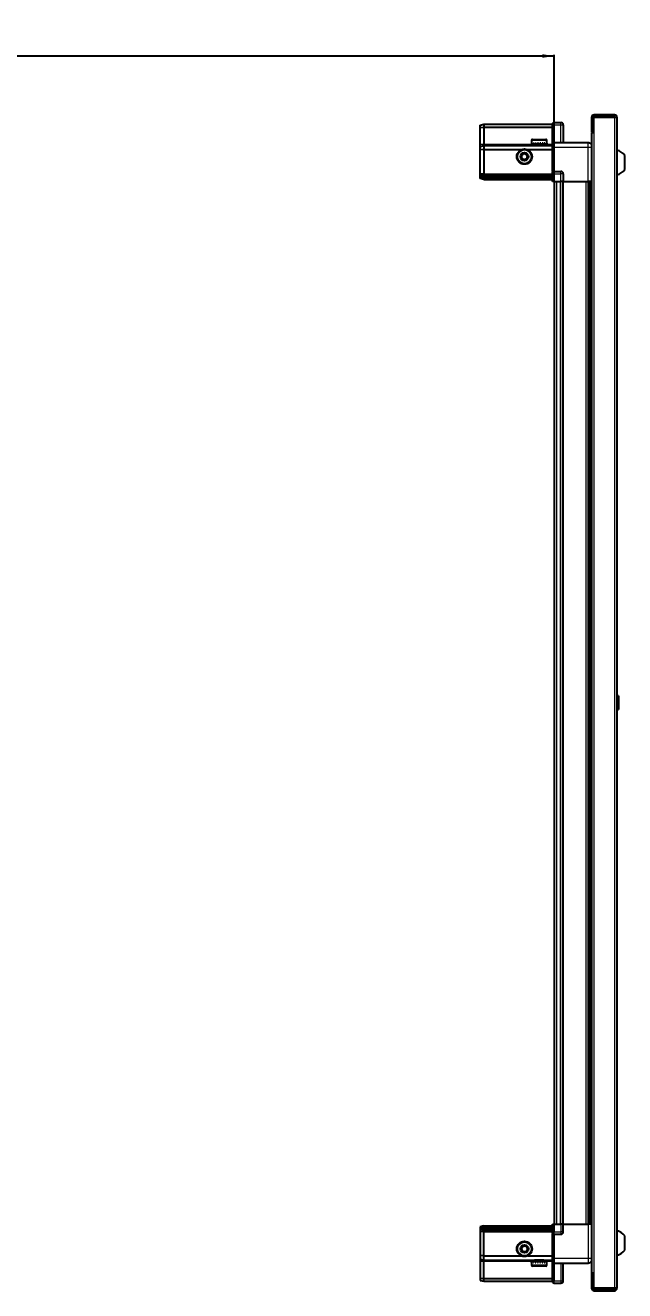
# Model space of a CAD drawing. Header units: millimetres. Extents: x 964 to 3495, y -1259 to 1339.
# Drawn here: x 2346 to 2855, y 194 to 1269 of the extents above; entities that cross this region are included whole.
import ezdxf

# ---------------------------------------------------------------- set-up
doc = ezdxf.new("R2010")
doc.units = ezdxf.units.MM
doc.layers.add('FORMAT', color=7, linetype='Continuous')
doc.styles.add('SLDTEXTSTYLE0', font='TXT', dxfattribs={"width": 0.75})
doc.dimstyles.new('SLDDIMSTYLE0', dxfattribs={"dimtxt": 20, "dimasz": 10, "dimexe": 0, "dimexo": 0.0625, "dimgap": 5, "dimtad": 2, "dimdec": 1, "dimrnd": 1e-09, "dimzin": 12, "dimdsep": 46, "dimtxsty": 'SLDTEXTSTYLE0', "dimsah": 1, "dimcen": 0.09, "dimadec": 0, "dimazin": 3, "dimtfac": 1, "dimtofl": 0, "dimtmove": 0, "dimatfit": 3, "dimfxl": 0, "dimfrac": 2, "dimtolj": 1, "dimtzin": 12, "dimarcsym": 0})

# ---------------------------------------------------------------- blocks, each defined once
blk = doc.blocks.new('_D_5')
at = {"layer": 'FORMAT'}
for p, q in [((1695.1, 1136.6), (1695.1, 1244.1)), ((1695.1, 1243.1), (2795.1, 1243.1)), ((2795.1, 1136.6), (2795.1, 1244.1))]:
    blk.add_line(p, q, dxfattribs=at)
for points in [[(1695.1, 1243.1), (1705.1, 1241.5), (1705.1, 1244.6)], [(2795.1, 1243.1), (2785.1, 1244.6), (2785.1, 1241.5)]]:
    blk.add_solid(points, dxfattribs=at)
at = {"layer": 'FORMAT', "insert": (2215.6, 1268.9), "char_height": 20, "attachment_point": 1, "style": 'SLDTEXTSTYLE0'}
blk.add_mtext('1100', dxfattribs=at)

msp = doc.modelspace()

# ---------------------------------------------------------------- linework, layer by layer
at = {"color": 7, "linetype": 'Continuous', "lineweight": 25}
for p, q in [((2732.48, 1184.27), (2735.48, 1185.07)), ((2732.48, 1182.42), (2732.48, 1184.27)), ((2735.48, 1185.07), (2735.48, 1182.57)), ((2735.48, 1185.07), (2793.78, 1185.07)), ((2794.65, 1186.57), (2793.78, 1186.07)), ((2794.65, 1186.57), (2793.78, 1186.07)), ((2793.78, 1186.07), (2793.78, 1184.57)), ((2793.78, 1169.77), (2793.78, 1184.57)), ((2794.98, 1186.57), (2794.65, 1186.57)), ((2794.98, 1186.57), (2794.65, 1186.57)), ((2794.98, 1184.57), (2794.98, 1186.57)), ((2794.98, 1186.57), (2794.98, 1186.57)), ((2794.98, 1186.57), (2800.98, 1186.57)), ((2794.98, 1184.57), (2794.98, 1169.77)), ((2802.98, 1184.57), (2802.98, 1169.57)), ((2826.98, 1190.97), (2826.98, 1178.57)), ((2828.48, 1190.97), (2828.48, 1178.57)), ((2828.98, 1178.07), (2828.98, 1190.97)), ((2828.98, 1190.97), (2846.38, 1190.97)), ((2846.38, 1193.07), (2829.08, 1193.07)), ((2846.38, 1191.57), (2829.08, 1191.57)), ((2846.38, 1191.57), (2846.38, 1193.07)), ((2846.38, 1190.97), (2848.48, 1190.97)), ((2848.48, 1190.97), (2848.48, 196.17)), ((2732.48, 1182.42), (2735.48, 1182.57)), ((2732.48, 1168.07), (2732.48, 1182.42)), ((2735.48, 1182.57), (2735.48, 1168.07)), ((2735.48, 1182.57), (2793.78, 1182.57)), ((2776.78, 1172.27), (2788.18, 1172.27)), ((2826.88, 1178.07), (2826.88, 209.07)), ((2826.88, 1178.07), (2828.98, 1178.07)), ((2826.98, 1178.57), (2828.48, 1178.57)), ((2732.48, 1166.27), (2732.48, 1168.07)), ((2732.48, 1166.27), (2735.48, 1167.07)), ((2732.48, 1163.24), (2732.48, 1166.27)), ((2735.48, 1163.57), (2732.48, 1163.24)), ((2732.48, 1143.07), (2732.48, 1163.24)), ((2735.48, 1168.07), (2735.48, 1167.07)), ((2735.48, 1167.07), (2735.48, 1163.57)), ((2735.48, 1167.07), (2793.78, 1167.07)), ((2735.48, 1163.57), (2735.48, 1143.07)), ((2735.48, 1163.57), (2767.48, 1163.57)), ((2772.48, 1163.57), (2793.78, 1163.57)), ((2775.98, 1171.47), (2775.98, 1168.57)), ((2775.98, 1168.57), (2776.02, 1168.57)), ((2776.14, 1169.07), (2776.02, 1169.07)), ((2776.02, 1169.07), (2776.02, 1168.57)), ((2776.02, 1168.57), (2776.14, 1168.57)), ((2776.14, 1169.07), (2776.14, 1168.57)), ((2776.14, 1168.57), (2776.55, 1168.57)), ((2776.89, 1169.07), (2776.55, 1169.07)), ((2776.55, 1169.07), (2776.55, 1168.57)), ((2776.55, 1168.57), (2776.89, 1168.57)), ((2776.89, 1169.07), (2776.89, 1168.57)), ((2776.89, 1168.57), (2777.66, 1168.57)), ((2778.19, 1169.07), (2777.66, 1169.07)), ((2777.66, 1169.07), (2777.66, 1168.57)), ((2777.66, 1168.57), (2778.19, 1168.57)), ((2778.08, 1168.57), (2778.08, 1168.47)), ((2778.08, 1168.47), (2786.88, 1168.47)), ((2778.19, 1169.07), (2778.19, 1168.57)), ((2778.19, 1168.57), (2779.25, 1168.57)), ((2778.48, 1168.07), (2779.17, 1167.59)), ((2778.48, 1168.07), (2786.48, 1168.07)), ((2779.17, 1167.59), (2778.48, 1167.1)), ((2778.48, 1167.1), (2778.48, 1167.07)), ((2778.48, 1167.1), (2786.48, 1167.1)), ((2779.17, 1167.59), (2785.79, 1167.59)), ((2779.91, 1169.07), (2779.25, 1169.07)), ((2779.25, 1169.07), (2779.25, 1168.57)), ((2779.25, 1168.57), (2779.91, 1168.57)), ((2779.91, 1169.07), (2779.91, 1168.57)), ((2779.91, 1168.57), (2781.15, 1168.57)), ((2781.88, 1169.07), (2781.15, 1169.07)), ((2781.15, 1169.07), (2781.15, 1168.57)), ((2781.15, 1168.57), (2781.58, 1168.57)), ((2781.58, 1169.07), (2781.58, 1168.57)), ((2781.88, 1169.07), (2781.88, 1168.57)), ((2781.88, 1168.57), (2783.18, 1168.57)), ((2783.9, 1169.07), (2783.18, 1169.07)), ((2783.18, 1169.07), (2783.18, 1168.57)), ((2783.45, 1169.07), (2783.45, 1168.57)), ((2783.45, 1168.57), (2783.9, 1168.57)), ((2783.9, 1169.07), (2783.9, 1168.57)), ((2783.9, 1168.57), (2785.14, 1168.57)), ((2785.8, 1169.07), (2785.14, 1169.07)), ((2785.14, 1169.07), (2785.14, 1168.57)), ((2785.14, 1168.57), (2785.8, 1168.57)), ((2785.79, 1167.59), (2786.48, 1168.07)), ((2786.48, 1167.1), (2785.79, 1167.59)), ((2785.8, 1169.07), (2785.8, 1168.57)), ((2785.8, 1168.57), (2786.84, 1168.57)), ((2786.48, 1167.07), (2786.48, 1167.1)), ((2787.36, 1169.07), (2786.84, 1169.07)), ((2786.84, 1169.07), (2786.84, 1168.57)), ((2786.84, 1168.57), (2787.36, 1168.57)), ((2786.88, 1168.47), (2786.88, 1168.57)), ((2787.36, 1169.07), (2787.36, 1168.57)), ((2787.36, 1168.57), (2788.12, 1168.57)), ((2788.45, 1169.07), (2788.12, 1169.07)), ((2788.12, 1169.07), (2788.12, 1168.57)), ((2788.12, 1168.57), (2788.45, 1168.57)), ((2788.45, 1169.07), (2788.45, 1168.57)), ((2788.45, 1168.57), (2788.84, 1168.57)), ((2788.95, 1169.07), (2788.84, 1169.07)), ((2788.84, 1169.07), (2788.84, 1168.57)), ((2788.84, 1168.57), (2788.95, 1168.57)), ((2788.95, 1169.07), (2788.95, 1168.57)), ((2788.95, 1168.57), (2788.98, 1168.57)), ((2788.98, 1168.57), (2788.98, 1171.47)), ((2793.78, 1169.57), (2793.78, 1169.77)), ((2794.98, 1169.57), (2793.78, 1169.57)), ((2793.78, 1165.57), (2793.78, 1169.57)), ((2793.78, 1145.27), (2793.78, 1165.57)), ((2794.98, 1169.77), (2794.98, 1169.57)), ((2794.98, 1169.57), (2794.98, 1165.57)), ((2794.98, 1169.57), (2823.98, 1169.57)), ((2794.98, 1165.57), (2794.98, 1145.27)), ((2855.08, 1146.57), (2855.08, 1158.57)), ((2732.48, 1141.27), (2732.48, 1143.07)), ((2735.48, 1142.07), (2732.48, 1141.27)), ((2732.48, 1140.53), (2732.48, 1141.27)), ((2735.48, 1141.07), (2732.48, 1140.53)), ((2732.48, 1140.03), (2732.48, 1140.53)), ((2732.48, 1138.87), (2732.48, 1140.03)), ((2735.48, 1139.57), (2732.48, 1140.03)), ((2735.48, 1143.07), (2735.48, 1142.07)), ((2735.48, 1142.07), (2735.48, 1141.07)), ((2735.48, 1142.07), (2793.78, 1142.07)), ((2735.48, 1141.07), (2793.78, 1141.07)), ((2735.48, 1141.07), (2735.48, 1139.57)), ((2793.78, 1145.07), (2793.78, 1145.27)), ((2794.98, 1145.07), (2793.78, 1145.07)), ((2793.78, 1145.07), (2793.78, 1144.39)), ((2793.78, 1136.57), (2793.78, 1144.39)), ((2794.65, 1143.07), (2794.65, 1136.57)), ((2794.98, 1145.27), (2794.98, 1145.07)), ((2794.98, 1143.07), (2794.98, 1145.07)), ((2794.98, 1143.07), (2794.98, 1145.07)), ((2794.98, 1145.07), (2800.98, 1145.07)), ((2794.98, 1143.07), (2794.98, 1136.57)), ((2802.98, 1143.07), (2802.98, 1136.57)), ((2735.48, 1138.07), (2732.48, 1138.87)), ((2735.48, 1139.57), (2793.78, 1139.57)), ((2735.48, 1139.57), (2735.48, 1138.07)), ((2735.48, 1138.07), (2793.78, 1138.07)), ((2794.65, 1136.57), (2793.78, 1136.57)), ((2794.98, 1136.57), (2794.65, 1136.57)), ((2794.98, 1136.57), (2800.98, 1136.57)), ((2795.13, 1136.57), (2795.13, 250.57)), ((2802.98, 1136.57), (2800.98, 1136.57)), ((2802.33, 1136.57), (2802.33, 250.57)), ((2802.98, 1136.57), (2823.98, 1136.57)), ((2825.01, 250.57), (2825.01, 1136.57)), ((2825.04, 250.57), (2825.04, 1136.57)), ((2826.83, 1136.57), (2826.83, 250.57)), ((2849.47, 699.36), (2848.48, 698.37)), ((2849.98, 699.36), (2849.47, 699.36)), ((2849.47, 699.36), (2849.47, 687.79)), ((2849.98, 699.36), (2849.98, 687.79)), ((2848.48, 688.77), (2849.47, 687.79)), ((2849.47, 687.79), (2849.98, 687.79)), ((2735.48, 249.07), (2732.48, 248.27)), ((2732.48, 248.27), (2732.48, 247.12)), ((2735.48, 247.57), (2732.48, 247.12)), ((2735.48, 247.57), (2735.48, 249.07)), ((2735.48, 249.07), (2793.78, 249.07)), ((2735.48, 246.07), (2735.48, 247.57)), ((2735.48, 247.57), (2793.78, 247.57)), ((2793.78, 242.75), (2793.78, 250.57)), ((2793.78, 250.57), (2794.65, 250.57)), ((2794.65, 250.57), (2794.65, 250.57)), ((2794.65, 250.57), (2794.65, 244.07)), ((2794.98, 250.57), (2794.65, 250.57)), ((2794.98, 250.57), (2794.98, 244.07)), ((2794.98, 250.57), (2794.98, 250.57)), ((2794.98, 250.57), (2794.98, 244.07)), ((2794.98, 250.57), (2800.98, 250.57)), ((2802.98, 250.57), (2800.98, 250.57)), ((2802.98, 244.07), (2802.98, 250.57)), ((2802.98, 250.57), (2823.98, 250.57)), ((2732.48, 247.12), (2732.48, 246.62)), ((2735.48, 246.07), (2732.48, 246.62)), ((2732.48, 246.62), (2732.48, 245.87)), ((2735.48, 245.07), (2732.48, 245.87)), ((2732.48, 245.87), (2732.48, 244.07)), ((2732.48, 244.07), (2732.48, 223.9)), ((2735.48, 246.07), (2793.78, 246.07)), ((2735.48, 245.07), (2735.48, 246.07)), ((2735.48, 245.07), (2793.78, 245.07)), ((2735.48, 244.07), (2735.48, 245.07)), ((2735.48, 223.57), (2735.48, 244.07)), ((2793.78, 242.75), (2793.78, 242.07)), ((2794.98, 242.07), (2793.78, 242.07)), ((2793.78, 241.87), (2793.78, 242.07)), ((2793.78, 221.57), (2793.78, 241.87)), ((2794.98, 242.07), (2794.98, 244.07)), ((2794.98, 242.07), (2794.98, 241.87)), ((2794.98, 242.07), (2800.98, 242.07)), ((2794.98, 241.87), (2794.98, 221.57)), ((2855.08, 228.57), (2855.08, 240.57)), ((2735.48, 223.57), (2732.48, 223.9)), ((2732.48, 223.9), (2732.48, 220.87)), ((2732.48, 220.87), (2735.48, 220.07)), ((2732.48, 220.87), (2732.48, 219.07)), ((2732.48, 219.07), (2732.48, 204.73)), ((2735.48, 223.57), (2767.48, 223.57)), ((2735.48, 220.07), (2735.48, 223.57)), ((2735.48, 220.07), (2793.78, 220.07)), ((2735.48, 219.07), (2735.48, 220.07)), ((2735.48, 204.57), (2735.48, 219.07)), ((2772.48, 223.57), (2793.78, 223.57)), ((2775.98, 218.57), (2775.98, 215.67)), ((2776, 218.57), (2775.98, 218.57)), ((2776, 218.07), (2776, 218.57)), ((2776.1, 218.57), (2776, 218.57)), ((2776, 218.07), (2776.1, 218.07)), ((2776.1, 218.07), (2776.1, 218.57)), ((2776.47, 218.57), (2776.1, 218.57)), ((2776.47, 218.07), (2776.47, 218.57)), ((2776.79, 218.57), (2776.47, 218.57)), ((2776.47, 218.07), (2776.79, 218.07)), ((2776.79, 218.07), (2776.79, 218.57)), ((2777.53, 218.57), (2776.79, 218.57)), ((2777.53, 218.07), (2777.53, 218.57)), ((2778.04, 218.57), (2777.53, 218.57)), ((2777.53, 218.07), (2778.04, 218.07)), ((2778.04, 218.07), (2778.04, 218.57)), ((2779.07, 218.57), (2778.04, 218.57)), ((2778.08, 218.67), (2778.08, 218.57)), ((2786.88, 218.67), (2778.08, 218.67)), ((2778.48, 220.07), (2778.48, 220.04)), ((2778.48, 220.04), (2779.17, 219.55)), ((2786.48, 220.04), (2778.48, 220.04)), ((2779.17, 219.55), (2778.48, 219.07)), ((2786.48, 219.07), (2778.48, 219.07)), ((2779.07, 218.07), (2779.07, 218.57)), ((2779.72, 218.57), (2779.07, 218.57)), ((2779.07, 218.07), (2779.72, 218.07)), ((2785.79, 219.55), (2779.17, 219.55)), ((2779.72, 218.07), (2779.72, 218.57)), ((2780.95, 218.57), (2779.72, 218.57)), ((2780.95, 218.07), (2780.95, 218.57)), ((2781.44, 218.57), (2780.95, 218.57)), ((2780.95, 218.07), (2781.68, 218.07)), ((2781.44, 218.07), (2781.44, 218.57)), ((2781.68, 218.07), (2781.68, 218.57)), ((2782.98, 218.57), (2781.68, 218.57)), ((2782.98, 218.07), (2782.98, 218.57)), ((2782.98, 218.07), (2783.71, 218.07)), ((2783.31, 218.07), (2783.31, 218.57)), ((2783.71, 218.57), (2783.31, 218.57)), ((2783.71, 218.07), (2783.71, 218.57)), ((2784.95, 218.57), (2783.71, 218.57)), ((2784.95, 218.07), (2784.95, 218.57)), ((2785.62, 218.57), (2784.95, 218.57)), ((2784.95, 218.07), (2785.62, 218.07)), ((2785.62, 218.07), (2785.62, 218.57)), ((2786.69, 218.57), (2785.62, 218.57)), ((2785.79, 219.55), (2786.48, 220.04)), ((2786.48, 219.07), (2785.79, 219.55)), ((2786.48, 220.04), (2786.48, 220.07)), ((2786.69, 218.07), (2786.69, 218.57)), ((2787.23, 218.57), (2786.69, 218.57)), ((2786.69, 218.07), (2787.23, 218.07)), ((2786.88, 218.57), (2786.88, 218.67)), ((2787.23, 218.07), (2787.23, 218.57)), ((2788.02, 218.57), (2787.23, 218.57)), ((2788.02, 218.07), (2788.02, 218.57)), ((2788.37, 218.57), (2788.02, 218.57)), ((2788.02, 218.07), (2788.37, 218.07)), ((2788.37, 218.07), (2788.37, 218.57)), ((2788.8, 218.57), (2788.37, 218.57)), ((2788.8, 218.07), (2788.8, 218.57)), ((2788.93, 218.57), (2788.8, 218.57)), ((2788.8, 218.07), (2788.93, 218.07)), ((2788.93, 218.07), (2788.93, 218.57)), ((2788.98, 218.57), (2788.93, 218.57)), ((2788.98, 215.67), (2788.98, 218.57)), ((2793.78, 217.57), (2793.78, 221.57)), ((2794.98, 217.57), (2793.78, 217.57)), ((2793.78, 217.37), (2793.78, 217.57)), ((2793.78, 202.57), (2793.78, 217.37)), ((2794.98, 221.57), (2794.98, 217.57)), ((2794.98, 217.57), (2794.98, 217.37)), ((2794.98, 217.57), (2823.98, 217.57)), ((2794.98, 217.37), (2794.98, 202.57)), ((2794.98, 217.37), (2794.98, 202.57)), ((2802.98, 202.57), (2802.98, 217.57)), ((2732.48, 204.73), (2735.48, 204.57)), ((2732.48, 204.73), (2732.48, 202.87)), ((2735.48, 204.57), (2793.78, 204.57)), ((2735.48, 202.07), (2735.48, 204.57)), ((2788.18, 214.87), (2776.78, 214.87)), ((2828.98, 209.07), (2826.88, 209.07)), ((2826.98, 208.57), (2826.98, 196.17)), ((2826.98, 208.57), (2828.48, 208.57)), ((2828.48, 208.57), (2828.48, 196.17)), ((2828.98, 196.17), (2828.98, 209.07)), ((2732.48, 202.87), (2735.48, 202.07)), ((2735.48, 202.07), (2793.78, 202.07)), ((2793.78, 202.57), (2793.78, 201.07)), ((2793.78, 201.07), (2794.65, 200.57)), ((2794.98, 200.57), (2794.65, 200.57)), ((2794.98, 200.57), (2794.98, 202.57)), ((2794.98, 200.57), (2800.98, 200.57)), ((2846.38, 196.17), (2828.98, 196.17)), ((2829.08, 195.57), (2846.38, 195.57)), ((2829.08, 194.07), (2846.38, 194.07)), ((2848.48, 196.17), (2846.38, 196.17)), ((2846.38, 195.57), (2846.38, 194.07))]:
    msp.add_line(p, q, dxfattribs=at)
at = {"color": 8, "linetype": 'Continuous', "lineweight": 18}
for p, q in [((2794.98, 1184.57), (2793.78, 1184.57)), ((2794.98, 1184.57), (2800.98, 1184.57)), ((2800.98, 1184.57), (2800.98, 1186.57)), ((2800.98, 1169.57), (2800.98, 1184.57)), ((2800.98, 1184.57), (2802.98, 1184.57)), ((2828.48, 1190.97), (2826.98, 1190.97)), ((2829.08, 1191.57), (2829.08, 1193.07)), ((2846.38, 1190.97), (2846.38, 196.17)), ((2828.98, 1178.07), (2828.98, 209.07)), ((2732.48, 1168.07), (2735.48, 1168.07)), ((2735.48, 1168.07), (2778.48, 1168.07)), ((2775.98, 1171.47), (2788.98, 1171.47)), ((2786.48, 1168.07), (2793.78, 1168.07)), ((2793.78, 1169.77), (2794.98, 1169.77)), ((2794.98, 1165.57), (2793.78, 1165.57)), ((2794.98, 1165.57), (2823.98, 1165.57)), ((2823.98, 1136.57), (2823.98, 1165.57)), ((2735.48, 1143.07), (2732.48, 1143.07)), ((2735.48, 1143.07), (2793.78, 1143.07)), ((2793.78, 1145.27), (2794.98, 1145.27)), ((2794.98, 1143.07), (2794.65, 1143.07)), ((2794.98, 1143.07), (2800.98, 1143.07)), ((2800.98, 1143.07), (2800.98, 1145.07)), ((2800.98, 1136.57), (2800.98, 1143.07)), ((2802.98, 1143.07), (2800.98, 1143.07)), ((2797.13, 1136.57), (2797.13, 250.57)), ((2800.33, 1136.57), (2800.33, 250.57)), ((2802.98, 1136.57), (2802.98, 250.57)), ((2822.39, 250.57), (2822.39, 1136.57)), ((2823.8, 1136.57), (2823.8, 250.57)), ((2826.25, 250.57), (2826.25, 1136.57)), ((2794.98, 250.57), (2794.65, 250.57)), ((2800.98, 250.57), (2800.98, 244.07)), ((2823.98, 250.57), (2823.98, 221.57)), ((2735.48, 244.07), (2732.48, 244.07)), ((2735.48, 244.07), (2793.78, 244.07)), ((2794.98, 241.87), (2793.78, 241.87)), ((2794.98, 244.07), (2794.65, 244.07)), ((2794.98, 244.07), (2800.98, 244.07)), ((2802.98, 244.07), (2800.98, 244.07)), ((2800.98, 244.07), (2800.98, 242.07)), ((2732.48, 219.07), (2735.48, 219.07)), ((2735.48, 219.07), (2778.48, 219.07)), ((2788.98, 215.67), (2775.98, 215.67)), ((2786.48, 219.07), (2793.78, 219.07)), ((2794.98, 221.57), (2793.78, 221.57)), ((2794.98, 217.37), (2793.78, 217.37)), ((2794.98, 221.57), (2823.98, 221.57)), ((2800.98, 217.57), (2800.98, 202.57)), ((2794.98, 202.57), (2793.78, 202.57)), ((2794.98, 202.57), (2800.98, 202.57)), ((2800.98, 202.57), (2802.98, 202.57)), ((2800.98, 202.57), (2800.98, 200.57)), ((2828.48, 196.17), (2826.98, 196.17)), ((2829.08, 195.57), (2829.08, 194.07))]:
    msp.add_line(p, q, dxfattribs=at)
at = {"color": 7, "linetype": 'Continuous', "lineweight": 25}
for centre, radius in [((2769.98, 1157.57), 6.5), ((2769.98, 1157.57), 3.46), ((2769.98, 229.57), 6.5), ((2769.98, 229.57), 3.46)]:
    msp.add_circle(centre, radius, dxfattribs=at)
at = {"color": 8, "linetype": 'Continuous', "lineweight": 18}
for centre in [(2769.98, 1157.57), (2769.98, 229.57)]:
    msp.add_circle(centre, 5.7, dxfattribs=at)
at = {"color": 7, "linetype": 'Continuous', "lineweight": 25}
for centre, radius, start, end in [((2800.98, 1184.57), 2, 360, 90), ((2829.08, 1190.97), 2.1, 90, 180), ((2829.08, 1190.97), 0.6, 90, 180), ((2846.38, 1190.97), 2.1, 360, 90), ((2846.38, 1190.97), 0.6, 360, 90), ((2776.78, 1171.47), 0.8, 90, 180), ((2788.18, 1171.47), 0.8, 0, 90), ((2778.08, 1168.07), 0.4, 0, 90), ((2786.88, 1168.07), 0.4, 90, 180), ((2845.46, 1151.55), 11.91, 36.1266, 75.29965), ((2769.98, 1157.57), 2.5, 120.74103, 180.74103), ((2769.98, 1157.57), 2.5, 180.74103, 240.74103), ((2769.98, 1157.57), 2.5, 60.74103, 120.74103), ((2769.98, 1157.57), 2.5, 240.74103, 300.74103), ((2769.98, 1157.57), 2.5, 0.74103, 60.74103), ((2769.98, 1157.57), 2.5, 300.74103, 0.74103), ((2800.98, 1143.07), 2, 0, 90), ((2845.46, 1153.6), 11.91, 284.70035, 323.8734), ((2800.98, 244.07), 2, 270, 0), ((2845.46, 233.55), 11.91, 36.1266, 75.29965), ((2769.98, 229.57), 2.5, 155.91157, 215.91157), ((2769.98, 229.57), 2.5, 95.91157, 155.91157), ((2769.98, 229.57), 2.5, 215.91157, 275.91157), ((2769.98, 229.57), 2.5, 35.91157, 95.91157), ((2769.98, 229.57), 2.5, 275.91157, 335.91157), ((2769.98, 229.57), 2.5, 335.91157, 35.91157), ((2845.46, 235.6), 11.91, 284.70035, 323.8734), ((2776.78, 215.67), 0.8, 180, 270), ((2778.08, 219.07), 0.4, 270, 360), ((2786.88, 219.07), 0.4, 180, 270), ((2788.18, 215.67), 0.8, 270, 360), ((2800.98, 202.57), 2, 270, 0), ((2829.08, 196.17), 2.1, 180, 270), ((2829.08, 196.17), 0.6, 180, 270), ((2846.38, 196.17), 0.6, 270, 0), ((2846.38, 196.17), 2.1, 270, 0)]:
    msp.add_arc(centre, radius, start, end, dxfattribs=at)
for centre, start_param, end_param in [((2791.19, 1143.07), 0, 0.7227342), ((2791.19, 244.07), 5.5604511, 6.2831853)]:
    msp.add_ellipse(centre, major_axis=(3.46, 0), ratio=0.5773503, start_param=start_param, end_param=end_param, dxfattribs=at)
for points, knots in [([(2823.98, 1169.57), (2824.42, 1169.52), (2825.1, 1169.45), (2825.91, 1169.01), (2826.47, 1168.58), (2826.75, 1168.2), (2826.88, 1168.02)], [0, 0, 0, 0, 0.3842982, 0.5911726, 0.8024372, 1, 1, 1, 1]), ([(2767.46, 1158.98), (2767.91, 1159.25), (2768.74, 1159.74), (2769.56, 1160.23), (2769.95, 1160.46)], [0, 0, 0, 0, 0.5346859, 1, 1, 1, 1]), ([(2767.5, 1156.1), (2767.5, 1156.22), (2767.49, 1156.82), (2767.48, 1157.81), (2767.47, 1158.64), (2767.46, 1158.98)], [0, 0, 0, 0, 0.13312467, 0.63709944, 1, 1, 1, 1]), ([(2770.02, 1154.68), (2769.57, 1154.94), (2768.73, 1155.41), (2767.89, 1155.88), (2767.5, 1156.1)], [0, 0, 0, 0, 0.5346859, 1, 1, 1, 1]), ([(2769.95, 1160.46), (2770.4, 1160.21), (2771.24, 1159.73), (2772.07, 1159.26), (2772.46, 1159.05)], [0, 0, 0, 0, 0.5346859, 1, 1, 1, 1]), ([(2772.5, 1156.16), (2772.06, 1155.9), (2771.23, 1155.4), (2770.4, 1154.91), (2770.02, 1154.68)], [0, 0, 0, 0, 0.5346859, 1, 1, 1, 1]), ([(2772.46, 1159.05), (2772.47, 1158.7), (2772.48, 1157.88), (2772.49, 1156.88), (2772.5, 1156.29), (2772.5, 1156.16)], [0, 0, 0, 0, 0.3629006, 0.8668753, 1, 1, 1, 1]), ([(2826.83, 1136.57), (2826.8, 1136.57), (2826.58, 1136.57), (2825.86, 1136.57), (2824.89, 1136.57), (2824.24, 1136.57), (2823.98, 1136.57)], [0, 0, 0, 0, 0.07170733, 0.42097906, 0.77025079, 1, 1, 1, 1]), ([(2826.83, 250.57), (2826.8, 250.57), (2826.58, 250.57), (2825.86, 250.57), (2824.89, 250.57), (2824.24, 250.57), (2823.98, 250.57)], [0, 0, 0, 0, 0.0717073, 0.4209791, 0.7702508, 1, 1, 1, 1]), ([(2767.11, 229.27), (2767.32, 229.74), (2767.72, 230.63), (2768.11, 231.5), (2768.29, 231.91)], [0, 0, 0, 0, 0.53468586, 1, 1, 1, 1]), ([(2768.81, 226.94), (2768.5, 227.35), (2767.94, 228.13), (2767.37, 228.91), (2767.11, 229.27)], [0, 0, 0, 0, 0.5346859, 1, 1, 1, 1]), ([(2768.29, 231.91), (2768.63, 231.94), (2769.45, 232.03), (2770.44, 232.13), (2771.04, 232.19), (2771.16, 232.21)], [0, 0, 0, 0, 0.3629006, 0.8668753, 1, 1, 1, 1]), ([(2771.68, 227.23), (2771.55, 227.22), (2770.96, 227.16), (2769.97, 227.06), (2769.15, 226.97), (2768.81, 226.94)], [0, 0, 0, 0, 0.1331247, 0.6370994, 1, 1, 1, 1]), ([(2771.16, 232.21), (2771.46, 231.79), (2772.03, 231.01), (2772.59, 230.23), (2772.85, 229.87)], [0, 0, 0, 0, 0.53468586, 1, 1, 1, 1]), ([(2772.85, 229.87), (2772.64, 229.4), (2772.25, 228.52), (2771.86, 227.64), (2771.68, 227.23)], [0, 0, 0, 0, 0.5346859, 1, 1, 1, 1]), ([(2823.98, 217.57), (2824.42, 217.62), (2825.1, 217.69), (2825.91, 218.13), (2826.47, 218.56), (2826.75, 218.94), (2826.88, 219.12)], [0, 0, 0, 0, 0.3842982, 0.5911726, 0.8024372, 1, 1, 1, 1])]:
    msp.add_open_spline(points, degree=3, knots=knots, dxfattribs=at)
at = {"color": 8, "linetype": 'Continuous', "lineweight": 18}
for points in [[(2823.98, 1165.57), (2823.98, 1166.1), (2823.98, 1167.14), (2823.98, 1168.47), (2823.98, 1169.39), (2823.98, 1169.51), (2823.98, 1169.57)], [(2823.98, 221.57), (2823.98, 221.05), (2823.98, 220), (2823.98, 218.68), (2823.98, 217.75), (2823.98, 217.63), (2823.98, 217.57)]]:
    msp.add_open_spline(points, degree=3, dxfattribs=at)
for points, knots in [([(2823.98, 1165.57), (2824.42, 1165.57), (2825.1, 1165.57), (2825.91, 1165.57), (2826.47, 1165.57), (2826.75, 1165.57), (2826.88, 1165.57)], [0, 0, 0, 0, 0.3842982, 0.5911726, 0.8024372, 1, 1, 1, 1]), ([(2823.98, 221.57), (2824.42, 221.57), (2825.1, 221.57), (2825.91, 221.57), (2826.47, 221.57), (2826.75, 221.57), (2826.88, 221.57)], [0, 0, 0, 0, 0.38429816, 0.59117259, 0.8024372, 1, 1, 1, 1])]:
    msp.add_open_spline(points, degree=3, knots=knots, dxfattribs=at)

# ---------------------------------------------------------------- dimensions: what is measured, and where the dimension line sits
at = {"layer": 'FORMAT'}
dim = msp.add_linear_dim(base=(2795.13, 1243.07), p1=(1695.13, 1136.57), p2=(2795.13, 1136.57), angle=0, dimstyle='SLDDIMSTYLE0', dxfattribs=at)
dim.commit()
dim.dimension.update_dxf_attribs({"geometry": '_D_5', "text_midpoint": (2245.13, 1243.07), "dimtype": 160})

doc.saveas('drawing.dxf')
